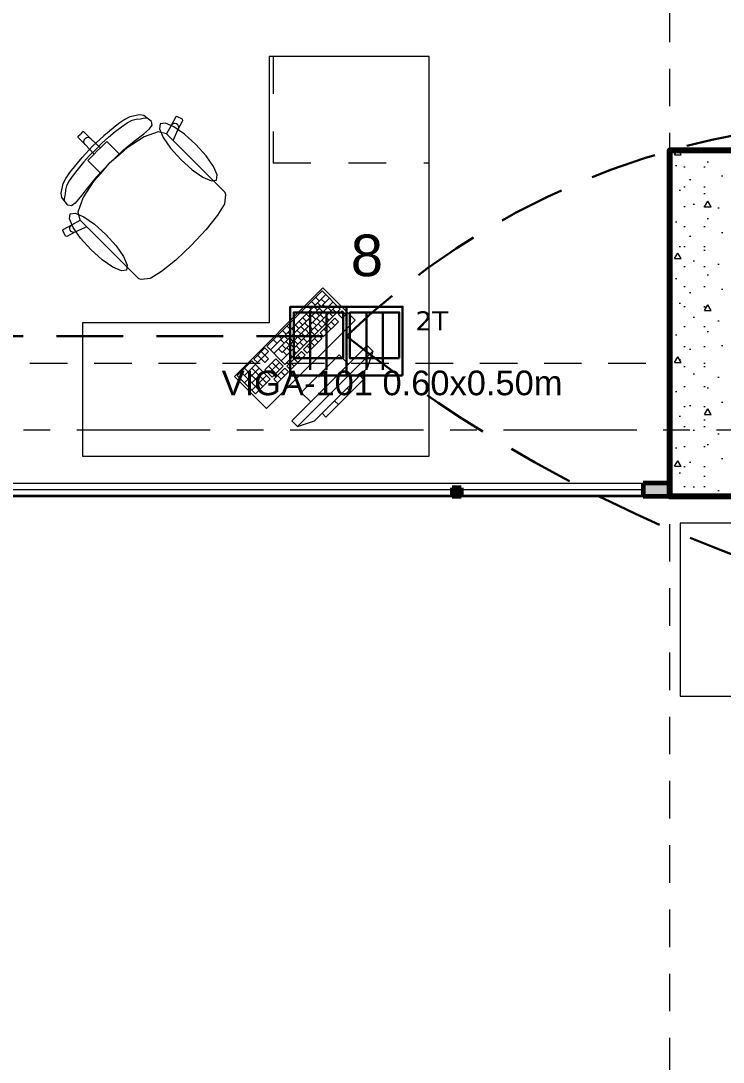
# Model space of a CAD drawing. Header units: inches. Extents: x -19 to 5698, y -728 to 92.
# Drawn here: x 106.135 to 108.77, y 27.577 to 31.485 of the extents above; entities that cross this region are included whole.
import ezdxf

# ---------------------------------------------------------------- set-up
doc = ezdxf.new("R2010")
doc.units = ezdxf.units.IN
doc.header["$MEASUREMENT"] = 0
doc.set_wipeout_variables(frame=1)
for name, pattern in [('HIDDEN', [0.375, 0.25, -0.125]), ('Hidden Line', [0.195611, 0.141111, -0.0545]), ('Punto & Raya', [0.65, 0.5, -0.075, 0, -0.075]), ('Rayas', [0.282222, 0.141111, -0.141111]), ('Wipeout_Contour', [1, 0, -1])]:
    doc.linetypes.add(name, pattern=pattern)
doc.layers.get('0').update_dxf_attribs({"color": 61})
doc.layers.add('00 conduct tomacorr', color=120, linetype='HIDDEN', lineweight=30)
doc.layers.add('00 IE LUZ EMERGENCIA', color=253, linetype='Continuous', lineweight=0)
for name, color, linetype in [('02 _ ARQ _ ALB _ Ejes Generales', 251, 'Continuous'), ('02 _ ARQ _ ALB _ Mobiliario', 7, 'Continuous'), ('02 _ ARQ _ ZON _ Espacio.3D', 7, 'Continuous'), ('08 _ STR _ EXT _ 06 Columnas', 7, 'Continuous'), ('08 _ STR _ EXT _ 09 Vigas', 251, 'Continuous'), ('Acabado - Muros', 7, 'Continuous'), ('Interior - Mobiliario', 7, 'Continuous'), ('Notas - Etiquetas', 7, 'Continuous')]:
    doc.layers.add(name, color=color, linetype=linetype)
doc.styles.add('Annotative', font='arial.ttf')
doc.styles.add('Estilo_Generado_4', font='swisse.ttf')
doc.dimstyles.new('Estilo_Generado__8', dxfattribs={"dimtxt": 0.18, "dimasz": 0.0912, "dimexe": 0.18, "dimexo": 0.0625, "dimgap": 0, "dimtad": 0, "dimtih": 1, "dimtoh": 1, "dimdec": 4, "dimzin": 0, "dimdsep": 46, "dimcen": 0.09, "dimadec": 0, "dimazin": 0, "dimtfac": 1, "dimtdec": 4, "dimtmove": 0, "dimatfit": 3, "dimldrblk": 'ARROWHEAD_5', "dimfxl": 1, "dimtolj": 1, "dimtzin": 0, "dimarcsym": 0})

# ---------------------------------------------------------------- blocks, each defined once
blk = doc.blocks.new('ARROWHEAD_5')
at = {"linetype": 'Continuous', "lineweight": 0}
blk.add_hatch(color=0, dxfattribs=at).paths.add_polyline_path([(-1, 0.2679), (0, 0), (-1, -0.2679)])
at = {"color": 0, "linetype": 'Continuous', "lineweight": 0}
blk.add_line((0, 0), (-1, 0), dxfattribs=at)
blk = doc.blocks.new('CAJA POP UP 6 MODULOS')
at = {"layer": '00 conduct tomacorr', "linetype": 'Continuous'}
for p, q in [((-0.095, -0.165), (-0.095, -0.0151)), ((-0.052, -0.165), (-0.052, -0.0151)), ((0.052, -0.165), (0.052, -0.0151)), ((0.095, -0.165), (0.095, -0.0151)), ((0, -0.165), (0, -0.18))]:
    blk.add_line(p, q, dxfattribs=at)
for points in [[(-0.147, 0), (0.147, 0), (0.147, -0.18), (-0.147, -0.18)], [(0, 0), (0.147, 0), (0.147, -0.18), (0, -0.18)]]:
    blk.add_lwpolyline(points, close=True, dxfattribs=at)
for points in [[(-0.138, -0.045), (-0.009, -0.045), (-0.009, -0.165), (-0.138, -0.165), (-0.138, -0.045)], [(0.009, -0.045), (0.138, -0.045), (0.138, -0.165), (0.009, -0.165), (0.009, -0.045)]]:
    blk.add_lwpolyline(points, dxfattribs=at)
at = {"color": 1, "insert": (-0.1807, -0.168), "char_height": 0.05, "attachment_point": 1, "rotation": 180}
blk.add_mtext_dynamic_manual_height_columns('{\\fVerdana|b0|i0|c0|p34;2T}', width=0.000481, gutter_width=0.1561, heights=[0], dxfattribs=at)

msp = doc.modelspace()

# ---------------------------------------------------------------- hatches: boundary and pattern name
at = {"layer": '08 _ STR _ EXT _ 06 Columnas', "linetype": 'Continuous', "lineweight": 9}
h = msp.add_hatch(dxfattribs=at)
h.set_pattern_fill('HORMIGÓN_EN_MASA_0002', style=0, pattern_type=2)
h.set_pattern_definition([(0, (92.5, 6e-09), (0, 0.3897114), [0.024375, -0.200625]), (0, (92.6125, 0.19486), (0, 0.3897114), [0.024375, -0.200625]), (60, (92.5, 6e-09), (-0.3375, 0.1948557), [0.024375, -0.200625]), (60, (92.725, 6e-09), (-0.3375, 0.1948557), [0.024375, -0.200625]), (120, (92.5244, 6e-09), (0.3375, 0.1948557), [0.024375, -0.200625]), (120, (92.7494, 6e-09), (0.3375, 0.1948557), [0.024375, -0.200625]), (0, (92.500015, 0.0375), (0, 0.075), [0, -0.075, 0, -0.1125]), (45, (92.537515, 0.0375), (-0.05303301, 0.05303301), [0, -0.05625, 0, -0.09375])])
h.paths.add_polyline_path([(109.47, 29.7), (109.47, 30.1999), (109.07, 30.2), (109.07, 31.0001), (108.57, 31.0002), (108.57, 29.7)])

# ---------------------------------------------------------------- linework, layer by layer
at = {"layer": '00 conduct tomacorr'}
msp.add_line((104.0187, 30.3017), (107.3567, 30.3017), dxfattribs=at)
msp.add_arc((109.3574, 28.2241), 2.8842, 92.1098, 133.9198, dxfattribs=at)
at = {"layer": '02 _ ARQ _ ALB _ Ejes Generales', "color": 251, "linetype": 'Punto & Raya', "lineweight": 13, "true_color": 0x636466}
msp.add_line((98.3454, 29.95), (147.07, 29.95), dxfattribs=at)
at = {"layer": '02 _ ARQ _ ALB _ Mobiliario', "color": 175, "linetype": 'Continuous', "lineweight": 13, "flags": 128}
msp.add_lwpolyline([(109.0436, 29.6), (108.6086, 29.6), (108.6086, 28.95), (109.0436, 28.95)], close=True, dxfattribs=at)
at = {"layer": '02 _ ARQ _ ZON _ Espacio.3D', "color": 254, "linetype": 'Continuous', "lineweight": 0, "flags": 128}
msp.add_lwpolyline([(109.0699, 39), (108.5699, 39), (108.5698, 39.75), (103.77, 39.75), (103.7701, 39.4), (102.07, 39.4), (102.07, 37.7), (101.72, 37.7005), (101.72, 33.75), (100.82, 33.75), (100.82, 29.75), (101.57, 29.75), (101.57, 30.7), (102.07, 30.7), (102.07, 30.2), (102.57, 30.2), (102.57, 29.7), (108.57, 29.7), (108.57, 31.0002), (112.57, 31.0001)], dxfattribs=at)
msp.add_lwpolyline([(100.8201, 17.4), (112.52, 17.4), (112.52, 29.6999), (100.82, 29.7), (100.82, 27.9653), (102.07, 27.9653), (102.07, 27.7902), (100.82, 27.7902)], close=True, dxfattribs=at)
at = {"layer": '08 _ STR _ EXT _ 06 Columnas', "color": 7, "linetype": 'Continuous', "lineweight": 80, "flags": 128}
msp.add_lwpolyline([(109.47, 29.7), (108.57, 29.7), (108.57, 31.0002), (109.07, 31.0001), (109.07, 30.2), (109.47, 30.1999)], close=True, dxfattribs=at)
at = {"layer": '08 _ STR _ EXT _ 09 Vigas', "color": 251, "linetype": 'Hidden Line', "lineweight": 13, "true_color": 0x636466}
for p, q in [((108.57, 30.2), (108.57, 39.4)), ((102.07, 30.2), (108.57, 30.2)), ((108.57, 17.4), (108.57, 29.7))]:
    msp.add_line(p, q, dxfattribs=at)
at = {"layer": 'Acabado - Muros', "color": 7, "linetype": 'Continuous', "lineweight": 60}
msp.add_line((108.57, 29.75), (108.57, 29.7), dxfattribs=at)
at = {"layer": 'Interior - Mobiliario', "color": 175, "linetype": 'Rayas', "lineweight": 13}
for p, q in [((107.082, 31.3517), (107.082, 30.9517)), ((107.082, 30.9517), (107.667, 30.9517))]:
    msp.add_line(p, q, dxfattribs=at)
at = {"layer": 'Interior - Mobiliario', "color": 175, "linetype": 'Continuous', "lineweight": 13}
for p, q in [((106.5248, 31.1153), (106.5031, 31.1004)), ((106.5441, 31.1243), (106.5248, 31.1153)), ((106.5345, 31.1027), (106.5533, 31.1126)), ((106.5802, 31.132), (106.5441, 31.1243)), ((106.5533, 31.1126), (106.5681, 31.1165)), ((106.5681, 31.1165), (106.5835, 31.1177)), ((106.597, 31.1302), (106.5802, 31.132)), ((106.5835, 31.1177), (106.5942, 31.1197)), ((106.5942, 31.1197), (106.6023, 31.1205)), ((106.6248, 31.107), (106.597, 31.1302)), ((106.6023, 31.1205), (106.6068, 31.1213)), ((106.7162, 31.125), (106.6992, 31.0919)), ((106.7202, 31.1263), (106.7162, 31.125)), ((106.7416, 31.1155), (106.7202, 31.1263)), ((106.7259, 31.0784), (106.7429, 31.1115)), ((106.7429, 31.1115), (106.7416, 31.1155)), ((106.5031, 31.1004), (106.4464, 31.0536)), ((106.4888, 31.0692), (106.5126, 31.0878)), ((106.5126, 31.0878), (106.5345, 31.1027)), ((106.5959, 31.0611), (106.6182, 31.0797)), ((106.6182, 31.0797), (106.6282, 31.0941)), ((106.6282, 31.0941), (106.6248, 31.107)), ((106.6992, 31.0919), (106.6819, 31.0609)), ((106.7029, 31.0965), (106.6992, 31.0919)), ((106.708, 31.0994), (106.7029, 31.0965)), ((106.7063, 31.0366), (106.7259, 31.0784)), ((106.7138, 31.1001), (106.708, 31.0994)), ((106.7194, 31.0985), (106.7138, 31.1001)), ((106.724, 31.0949), (106.7194, 31.0985)), ((106.7269, 31.0898), (106.724, 31.0949)), ((106.7259, 31.0784), (106.7275, 31.084)), ((106.7275, 31.084), (106.7269, 31.0898)), ((106.3499, 31.0517), (106.3584, 31.0602)), ((106.3499, 31.0475), (106.3499, 31.0517)), ((106.376, 31.0214), (106.3499, 31.0475)), ((106.367, 31.0688), (106.3584, 31.0602)), ((106.3712, 31.0688), (106.367, 31.0688)), ((106.3973, 31.0427), (106.3712, 31.0688)), ((106.3716, 31.032), (106.3728, 31.0377)), ((106.3728, 31.0377), (106.3761, 31.0426)), ((106.381, 31.0459), (106.3761, 31.0426)), ((106.3867, 31.0471), (106.381, 31.0459)), ((106.3925, 31.046), (106.3867, 31.0471)), ((106.3973, 31.0427), (106.3925, 31.046)), ((106.4338, 31.0087), (106.3973, 31.0427)), ((106.4464, 31.0536), (106.4042, 31.0145)), ((106.4394, 31.0255), (106.4641, 31.0481)), ((106.4641, 31.0481), (106.4888, 31.0692)), ((106.5205, 31.0005), (106.5598, 31.0332)), ((106.598, 31.05), (106.5341, 31.0086)), ((106.5598, 31.0332), (106.5959, 31.0611)), ((106.6499, 31.0683), (106.598, 31.05)), ((106.6819, 31.0609), (106.6499, 31.0683)), ((106.6821, 31.0608), (106.6819, 31.0609)), ((106.6821, 31.0608), (106.7063, 31.0366)), ((106.8542, 30.8887), (106.7063, 31.0366)), ((106.3651, 30.9722), (106.4042, 31.0145)), ((106.3727, 31.0262), (106.3716, 31.032)), ((106.376, 31.0214), (106.3727, 31.0262)), ((106.41, 30.9848), (106.376, 31.0214)), ((106.416, 31.0027), (106.3932, 30.9792)), ((106.41, 30.9848), (106.4219, 30.9968)), ((106.416, 31.0027), (106.4394, 31.0255)), ((106.4338, 31.0087), (106.4219, 30.9968)), ((106.4575, 31.0324), (106.4338, 31.0087)), ((106.4786, 31.0112), (106.4575, 31.0324)), ((106.4677, 30.951), (106.5205, 31.0005)), ((106.506, 30.9838), (106.4786, 31.0112)), ((106.5341, 31.0086), (106.506, 30.9838)), ((106.3183, 30.9155), (106.3651, 30.9722)), ((106.3706, 30.9546), (106.3495, 30.9299)), ((106.3932, 30.9792), (106.3706, 30.9546)), ((106.3863, 30.9612), (106.41, 30.9848)), ((106.4075, 30.9401), (106.3863, 30.9612)), ((106.506, 30.9838), (106.4682, 30.9505)), ((106.3034, 30.8939), (106.3183, 30.9155)), ((106.3495, 30.9299), (106.3309, 30.9061)), ((106.4348, 30.9127), (106.4075, 30.9401)), ((106.4677, 30.951), (106.4182, 30.8982)), ((106.4348, 30.9127), (106.4682, 30.9505)), ((106.2944, 30.8746), (106.3034, 30.8939)), ((106.316, 30.8842), (106.3061, 30.8654)), ((106.3309, 30.9061), (106.316, 30.8842)), ((106.3687, 30.8207), (106.4101, 30.8845)), ((106.4182, 30.8982), (106.3855, 30.8589)), ((106.4101, 30.8845), (106.4348, 30.9127)), ((106.8797, 30.8632), (106.8542, 30.8887)), ((106.2867, 30.8385), (106.2944, 30.8746)), ((106.2885, 30.8217), (106.2867, 30.8385)), ((106.3022, 30.8506), (106.301, 30.8352)), ((106.3061, 30.8654), (106.3022, 30.8506)), ((106.3855, 30.8589), (106.3576, 30.8228)), ((106.9017, 30.8413), (106.8797, 30.8632)), ((106.9045, 30.832), (106.9017, 30.8413)), ((106.3117, 30.7939), (106.2885, 30.8217)), ((106.2982, 30.8164), (106.2974, 30.8119)), ((106.299, 30.8245), (106.2982, 30.8164)), ((106.301, 30.8352), (106.299, 30.8245)), ((106.339, 30.8005), (106.3246, 30.7905)), ((106.3576, 30.8228), (106.339, 30.8005)), ((106.3504, 30.7688), (106.3687, 30.8207)), ((106.9005, 30.7981), (106.9045, 30.832)), ((106.3246, 30.7905), (106.3117, 30.7939)), ((106.3578, 30.7368), (106.3504, 30.7688)), ((106.8747, 30.7559), (106.8996, 30.7959)), ((106.8996, 30.7959), (106.9005, 30.7981)), ((106.3268, 30.7195), (106.3578, 30.7368)), ((106.3579, 30.7366), (106.3578, 30.7368)), ((106.3579, 30.7366), (106.3821, 30.7124)), ((106.8312, 30.7022), (106.8747, 30.7559)), ((106.2924, 30.6985), (106.2937, 30.7025)), ((106.3032, 30.6771), (106.2924, 30.6985)), ((106.2937, 30.7025), (106.3268, 30.7195)), ((106.3403, 30.6928), (106.3072, 30.6758)), ((106.3186, 30.7049), (106.3193, 30.7107)), ((106.3202, 30.6992), (106.3186, 30.7049)), ((106.3193, 30.7107), (106.3222, 30.7158)), ((106.3238, 30.6947), (106.3202, 30.6992)), ((106.3222, 30.7158), (106.3268, 30.7195)), ((106.3289, 30.6918), (106.3238, 30.6947)), ((106.3347, 30.6911), (106.3289, 30.6918)), ((106.3403, 30.6928), (106.3347, 30.6911)), ((106.3821, 30.7124), (106.3403, 30.6928)), ((106.53, 30.5645), (106.3821, 30.7124)), ((106.7756, 30.6431), (106.8305, 30.7014)), ((106.8305, 30.7014), (106.8312, 30.7022)), ((106.3072, 30.6758), (106.3032, 30.6771)), ((106.7756, 30.6431), (106.7173, 30.5882)), ((106.5555, 30.539), (106.53, 30.5645)), ((106.7165, 30.5875), (106.6628, 30.544)), ((106.7173, 30.5882), (106.7165, 30.5875)), ((106.5774, 30.517), (106.5555, 30.539)), ((106.6628, 30.544), (106.6228, 30.519)), ((106.5867, 30.5142), (106.5774, 30.517)), ((106.6206, 30.5182), (106.5867, 30.5142)), ((106.6228, 30.519), (106.6206, 30.5182)), ((107.2651, 30.4721), (107.0574, 30.2644)), ((107.2788, 30.4584), (107.0711, 30.2507)), ((107.2408, 30.4479), (107.2545, 30.4342)), ((107.3336, 30.4035), (107.2651, 30.4721)), ((107.2925, 30.4447), (107.0848, 30.237)), ((107.3199, 30.4173), (107.1122, 30.2095)), ((107.3062, 30.431), (107.1158, 30.2406)), ((107.2097, 30.4167), (107.2234, 30.403)), ((107.2253, 30.4323), (107.239, 30.4186)), ((107.2338, 30.4134), (107.2475, 30.3997)), ((107.2476, 30.4272), (107.2613, 30.4135)), ((107.2615, 30.4411), (107.2752, 30.4274)), ((107.2683, 30.4205), (107.282, 30.4067)), ((107.2854, 30.4102), (107.2991, 30.3965)), ((107.1259, 30.1958), (107.3336, 30.4035)), ((107.1922, 30.3719), (107.2059, 30.3581)), ((107.2061, 30.3857), (107.2198, 30.372)), ((107.2199, 30.3995), (107.2336, 30.3858)), ((107.2267, 30.3789), (107.2404, 30.3652)), ((107.2406, 30.3928), (107.2543, 30.379)), ((107.2439, 30.3687), (107.2576, 30.3549)), ((107.2544, 30.4066), (107.2681, 30.3929)), ((107.3128, 30.369), (107.2574, 30.3136)), ((107.2577, 30.3825), (107.2715, 30.3688)), ((107.2716, 30.3964), (107.2853, 30.3826)), ((107.2784, 30.3757), (107.2921, 30.362)), ((107.2922, 30.3896), (107.3059, 30.3759)), ((107.3061, 30.4034), (107.3198, 30.3897)), ((107.3265, 30.3553), (107.3128, 30.369)), ((107.3405, 30.3967), (107.3266, 30.3828)), ((107.3266, 30.3828), (107.3404, 30.3691)), ((107.3404, 30.3691), (107.3542, 30.383)), ((107.3542, 30.383), (107.3405, 30.3967)), ((107.1335, 30.3406), (107.1472, 30.3268)), ((107.1507, 30.3303), (107.1644, 30.3166)), ((107.1645, 30.3442), (107.1783, 30.3304)), ((107.1784, 30.358), (107.1921, 30.3443)), ((107.1852, 30.3374), (107.1989, 30.3237)), ((107.199, 30.3512), (107.2127, 30.3375)), ((107.2129, 30.3651), (107.2266, 30.3513)), ((107.2162, 30.341), (107.2299, 30.3272)), ((107.23, 30.3548), (107.2438, 30.3411)), ((107.2368, 30.3342), (107.2505, 30.3205)), ((107.2507, 30.348), (107.2644, 30.3343)), ((107.2645, 30.3619), (107.2782, 30.3482)), ((107.2711, 30.2999), (107.3265, 30.3553)), ((107.2851, 30.3413), (107.2988, 30.3276)), ((107.2989, 30.3551), (107.3127, 30.3414)), ((107.0989, 30.3059), (107.1126, 30.2922)), ((107.1162, 30.3233), (107.1299, 30.3095)), ((107.123, 30.3026), (107.1367, 30.2889)), ((107.1368, 30.3165), (107.1506, 30.3027)), ((107.1436, 30.2958), (107.1573, 30.2821)), ((107.1575, 30.3097), (107.1712, 30.296)), ((107.1713, 30.3235), (107.185, 30.3098)), ((107.1747, 30.2994), (107.1884, 30.2857)), ((107.1885, 30.3133), (107.2022, 30.2996)), ((107.2505, 30.3067), (107.1951, 30.2513)), ((107.1953, 30.2926), (107.209, 30.2789)), ((107.2024, 30.3271), (107.2161, 30.3134)), ((107.2088, 30.2376), (107.2642, 30.293)), ((107.2091, 30.3065), (107.2229, 30.2928)), ((107.223, 30.3203), (107.2367, 30.3066)), ((107.2366, 30.2928), (107.2503, 30.2791)), ((107.2642, 30.293), (107.2505, 30.3067)), ((107.2574, 30.3136), (107.2711, 30.2999)), ((107.2713, 30.3275), (107.285, 30.3137)), ((107.0504, 30.2575), (107.0089, 30.2159)), ((107.0641, 30.2438), (107.0504, 30.2575)), ((107.0574, 30.2644), (107.1259, 30.1958)), ((107.0816, 30.2886), (107.0953, 30.2749)), ((107.1021, 30.2543), (107.1158, 30.2406)), ((107.1091, 30.2888), (107.1229, 30.2751)), ((107.1159, 30.2681), (107.1297, 30.2544)), ((107.1298, 30.282), (107.1435, 30.2683)), ((107.1331, 30.2579), (107.1468, 30.2442)), ((107.147, 30.2717), (107.1607, 30.258)), ((107.4347, 30.2668), (107.1519, 29.984)), ((107.1538, 30.2511), (107.1675, 30.2374)), ((107.1608, 30.2856), (107.1745, 30.2719)), ((107.1676, 30.2649), (107.1813, 30.2512)), ((107.1814, 30.2788), (107.1952, 30.2651)), ((107.1951, 30.2513), (107.2088, 30.2376)), ((107.2089, 30.2651), (107.2227, 30.2514)), ((107.2228, 30.279), (107.2365, 30.2653)), ((107.4559, 30.2456), (107.4347, 30.2668)), ((107.0089, 30.2159), (107.0226, 30.2022)), ((107.0226, 30.2022), (107.0364, 30.2161)), ((107.0227, 30.2298), (107.0364, 30.2161)), ((107.0503, 30.2299), (107.0364, 30.2161)), ((107.0364, 30.2161), (107.0502, 30.2024)), ((107.0366, 30.2436), (107.0503, 30.2299)), ((107.0916, 30.2163), (107.05, 30.1748)), ((107.0502, 30.2024), (107.064, 30.2162)), ((107.0503, 30.2299), (107.0641, 30.2438)), ((107.064, 30.2162), (107.0503, 30.2299)), ((107.119, 30.1889), (107.0916, 30.2163)), ((107.1193, 30.244), (107.133, 30.2303)), ((107.1882, 30.2444), (107.1328, 30.189)), ((107.1399, 30.2372), (107.1536, 30.2235)), ((107.1465, 30.1753), (107.2019, 30.2307)), ((107.1605, 30.2167), (107.1742, 30.203)), ((107.1731, 29.9627), (107.4559, 30.2456)), ((107.1743, 30.2305), (107.188, 30.2168)), ((107.3287, 30.2314), (107.1872, 30.09)), ((107.2019, 30.2307), (107.1882, 30.2444)), ((107.364, 30.1961), (107.3287, 30.2314)), ((107.4559, 30.2456), (107.4347, 30.1819)), ((107.002, 30.209), (106.9466, 30.1536)), ((107.0294, 30.1816), (106.974, 30.1262)), ((107.0157, 30.1953), (106.9741, 30.1538)), ((106.9743, 30.1813), (107.0428, 30.1127)), ((107.0018, 30.1814), (107.0567, 30.1266)), ((107.0705, 30.1404), (107.002, 30.209)), ((107.05, 30.1748), (107.0775, 30.1474)), ((107.1053, 30.2026), (107.0637, 30.1611)), ((107.0639, 30.1886), (107.0913, 30.1612)), ((107.0775, 30.1474), (107.119, 30.1889)), ((107.0777, 30.2025), (107.1052, 30.1751)), ((107.1259, 30.1821), (107.0843, 30.1405)), ((107.1396, 30.1683), (107.1259, 30.1821)), ((107.1328, 30.189), (107.1465, 30.1753)), ((107.1466, 30.2028), (107.1603, 30.1891)), ((107.2226, 30.0547), (107.364, 30.1961)), ((107.4347, 30.1819), (107.2367, 29.984)), ((106.9466, 30.1536), (107.0151, 30.0851)), ((106.9604, 30.1675), (107.029, 30.0989)), ((107.0568, 30.1542), (107.0014, 30.0988)), ((107.0431, 30.1679), (107.0016, 30.1263)), ((107.0151, 30.0851), (107.0705, 30.1404)), ((107.0843, 30.1405), (107.098, 30.1268)), ((107.098, 30.1268), (107.1396, 30.1683)), ((107.0982, 30.1544), (107.1119, 30.1406)), ((107.112, 30.1682), (107.1257, 30.1545)), ((107.4064, 30.1537), (107.265, 30.0122)), ((107.2792, 29.9981), (107.4206, 30.1395)), ((107.4206, 30.1395), (107.4064, 30.1537)), ((107.3593, 30.1065), (107.3734, 30.0924)), ((107.1872, 30.09), (107.2226, 30.0547)), ((107.3122, 30.0594), (107.3263, 30.0452)), ((107.1519, 29.984), (107.1731, 29.9627)), ((107.1731, 29.9627), (107.2367, 29.984)), ((107.265, 30.0122), (107.2792, 29.9981))]:
    msp.add_line(p, q, dxfattribs=at)
at = {"layer": 'Interior - Mobiliario', "color": 175, "linetype": 'Continuous', "lineweight": 13, "flags": 128}
for points in [[(107.667, 29.8517), (107.667, 31.3517), (107.067, 31.3517), (107.067, 30.3517), (106.367, 30.3517), (106.367, 29.8517)], [(106.7921, 31.0215), (106.7496, 31.0597), (106.7093, 31.0877), (106.6772, 31.1013), (106.6583, 31.0984), (106.6554, 31.0795), (106.669, 31.0474), (106.697, 31.0071), (106.7352, 30.9646), (106.7777, 30.9264), (106.818, 30.8984), (106.8501, 30.8848), (106.869, 30.8877), (106.8719, 30.9066), (106.8583, 30.9387), (106.8303, 30.979)], [(106.3972, 30.6266), (106.359, 30.6691), (106.331, 30.7094), (106.3174, 30.7415), (106.3203, 30.7604), (106.3392, 30.7633), (106.3713, 30.7497), (106.4116, 30.7216), (106.4541, 30.6835), (106.4923, 30.641), (106.5203, 30.6007), (106.5339, 30.5686), (106.531, 30.5497), (106.5121, 30.5468), (106.48, 30.5604), (106.4397, 30.5884)], [(107.3888, 30.3623), (107.2686, 30.4825), (106.9362, 30.1501), (107.0564, 30.0299)]]:
    msp.add_lwpolyline(points, close=True, dxfattribs=at)

# ---------------------------------------------------------------- block references
at = {"layer": '00 conduct tomacorr', "xscale": 1.432830642179531, "yscale": 1.432830642179531, "zscale": 1.432830642179531, "rotation": 180}
msp.add_blockref('CAJA POP UP 6 MODULOS', (107.3567, 30.1542), dxfattribs=at)

# ---------------------------------------------------------------- texts
at = {"layer": '00 IE LUZ EMERGENCIA', "style": 'Annotative'}
msp.add_attdef('8', (107.3727, 30.5267), '', height=0.1562, dxfattribs=at)
at = {"layer": 'Notas - Etiquetas', "color": 171, "linetype": 'Continuous', "lineweight": 13, "insert": (106.8886, 30.1724), "char_height": 0.0925, "attachment_point": 1, "style": 'Estilo_Generado_4'}
msp.add_mtext('\\A1;{\\pql;\\fSwis721 Ex BT|b0|i0|c0|p34;VIGA-101\\fSwis721 Ex BT|b0|i0|c0|p34; \\fSwis721 Ex BT|b0|i0|c0|p34;0.60\\fSwis721 Ex BT|b0|i0|c0|p34;x\\fSwis721 Ex BT|b0|i0|c0|p34;0.50\\fSwis721 Ex BT|b0|i0|c0|p34;m}', dxfattribs=at)

# ---------------------------------------------------------------- leaders
at = {"layer": 'Notas - Etiquetas', "color": 144, "linetype": 'Continuous', "lineweight": 13, "annotation_type": 0, "has_hookline": 1, "hookline_direction": 1, "text_width": 1.9482}
msp.add_leader([(111.4362, 30.9851), (111.2891, 31.1664), (109.2084, 31.1664)], dimstyle='Estilo_Generado__8', dxfattribs=at)

# ---------------------------------------------------------------- next in the draw order: wipeouts: each hides what was drawn before it
at = {"color": 254, "linetype": 'Wipeout_Contour', "lineweight": 0, "ltscale": 4913.906819}
msp.add_wipeout([(105.62, 29.75), (105.62, 29.7), (107.7535, 29.7), (107.7535, 29.733), (107.77, 29.733), (107.77, 29.75)], dxfattribs=at).dxf.layer = 'Acabado - Muros'

# ---------------------------------------------------------------- next in the draw order: wipeouts: each hides what was drawn before it
at = {"color": 254, "linetype": 'Wipeout_Contour', "lineweight": 0, "ltscale": 4921.605313}
msp.add_wipeout([(107.77, 29.733), (107.7865, 29.733), (107.7865, 29.7), (108.47, 29.7), (108.47, 29.75), (107.77, 29.75)], dxfattribs=at).dxf.layer = 'Acabado - Muros'

# ---------------------------------------------------------------- next in the draw order: linework, layer by layer
at = {"layer": 'Acabado - Muros', "color": 7, "linetype": 'Continuous', "lineweight": 60}
msp.add_line((108.57, 29.75), (108.47, 29.75), dxfattribs=at)
at = {"layer": 'Acabado - Muros', "color": 251, "linetype": 'Continuous', "lineweight": 13, "flags": 128}
for points in [[(105.62, 29.75), (107.77, 29.75), (108.47, 29.75)], [(105.62, 29.7), (107.7535, 29.7)], [(107.7865, 29.7), (108.47, 29.7)]]:
    msp.add_lwpolyline(points, dxfattribs=at)

# ---------------------------------------------------------------- next in the draw order: wipeouts: each hides what was drawn before it
at = {"color": 254, "linetype": 'Wipeout_Contour', "lineweight": 0, "ltscale": 3275.141063}
msp.add_wipeout([(107.7535, 29.705), (107.7535, 29.725), (105.62, 29.725), (105.62, 29.705)], dxfattribs=at).dxf.layer = 'Acabado - Muros'
at = {"color": 254, "linetype": 'Wipeout_Contour', "lineweight": 0, "ltscale": 3280.903339}
msp.add_wipeout([(108.47, 29.705), (108.47, 29.725), (107.7865, 29.725), (107.7865, 29.705)], dxfattribs=at).dxf.layer = 'Acabado - Muros'

# ---------------------------------------------------------------- next in the draw order: hatches: boundary and pattern name
at = {"layer": 'Acabado - Muros', "linetype": 'Continuous', "lineweight": 0}
for points in [[(108.47, 29.7), (108.57, 29.7), (108.57, 29.75), (108.47, 29.75)], [(107.7865, 29.733), (107.7535, 29.733), (107.7535, 29.7), (107.7865, 29.7)]]:
    msp.add_hatch(color=254, dxfattribs=at).paths.add_polyline_path(points)

# ---------------------------------------------------------------- next in the draw order: linework, layer by layer
at = {"layer": '00 conduct tomacorr'}
msp.add_arc((110.7393, 34.5865), 5.4591, 231.7116, 249.5615, dxfattribs=at)
at = {"layer": '08 _ STR _ EXT _ 09 Vigas', "color": 251, "linetype": 'Hidden Line', "lineweight": 13, "true_color": 0x636466}
msp.add_line((102.07, 29.7), (122.57, 29.7), dxfattribs=at)
at = {"layer": 'Acabado - Muros', "color": 7, "linetype": 'Continuous', "lineweight": 60}
for p, q in [((108.47, 29.75), (108.47, 29.7)), ((107.7865, 29.733), (107.7535, 29.733)), ((107.7535, 29.733), (107.7535, 29.7)), ((107.7865, 29.733), (107.7865, 29.7)), ((107.7865, 29.7), (107.7535, 29.7)), ((108.57, 29.7), (108.47, 29.7))]:
    msp.add_line(p, q, dxfattribs=at)
at = {"layer": 'Acabado - Muros', "color": 7, "linetype": 'Continuous', "lineweight": 13, "flags": 128}
for points in [[(107.7535, 29.705), (107.7535, 29.725), (105.62, 29.725), (105.62, 29.705)], [(108.47, 29.705), (108.47, 29.725), (107.7865, 29.725), (107.7865, 29.705)]]:
    msp.add_lwpolyline(points, close=True, dxfattribs=at)

# ---------------------------------------------------------------- next in the draw order: leaders
at = {"layer": 'Notas - Etiquetas', "color": 144, "linetype": 'Continuous', "lineweight": 13, "annotation_type": 0, "has_hookline": 1, "hookline_direction": 1, "text_width": 1.9482}
msp.add_leader([(112.103, 29.715), (111.945, 29.4998), (109.8031, 29.4998)], dimstyle='Estilo_Generado__8', dxfattribs=at)

doc.saveas('drawing.dxf')
